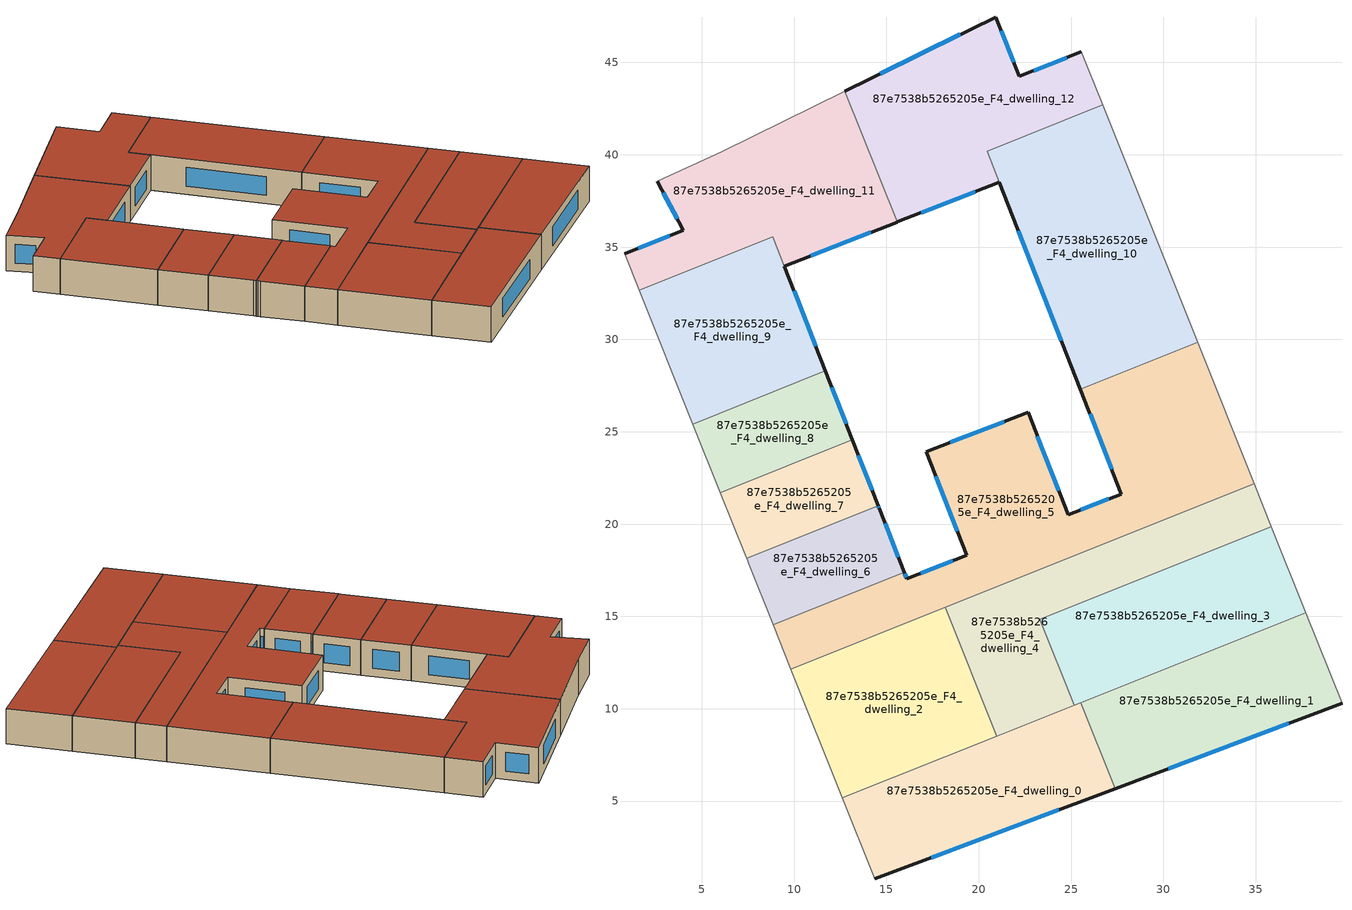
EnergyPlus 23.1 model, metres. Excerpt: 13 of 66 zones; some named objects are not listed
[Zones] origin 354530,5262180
87e7538b5265205e_F4_dwelling_0
 floor to 87e7538b5265205e_F3_dwelling_0 (EU_floor_Construction): 25.51,10.33 27.38,5.67 14.37,0.78 12.62,5.17 z12
 wall outside (EU_wall_Construction): 14.37,0.78 27.38,5.67 z12:15
 wall to 87e7538b5265205e_F4_dwelling_1 (EU_wall_Construction): 27.38,5.67 25.51,10.33 z12:15
 wall adiabatic (EU_wall_Construction): 12.62,5.17 14.37,0.78 z12:15
 wall to 87e7538b5265205e_F4_dwelling_2 (EU_wall_Construction): 20.98,8.52 12.62,5.17 z12:15
 wall to 87e7538b5265205e_F4_dwelling_4 (EU_wall_Construction): 25.16,10.19 20.98,8.51 z12:15
 wall to 87e7538b5265205e_F4_dwelling_3 (EU_wall_Construction): 25.51,10.33 25.16,10.19 z12:15
 window (EU_Window_Construction): 17.43,1.93 24.32,4.53 z12.7:14.3
 roof outside (EU_roof_Construction): 27.38,5.67 25.51,10.33 12.62,5.17 14.37,0.78 z15
87e7538b5265205e_F4_dwelling_1
 floor to 87e7538b5265205e_F3_dwelling_1 (EU_floor_Construction): 37.7,15.21 39.67,10.3 27.38,5.67 25.51,10.33 z12
 wall outside (EU_wall_Construction): 27.38,5.67 39.67,10.3 z12:15
 wall adiabatic (EU_wall_Construction): 39.67,10.3 37.7,15.21 z12:15
 wall to 87e7538b5265205e_F4_dwelling_3 (EU_wall_Construction): 37.7,15.21 25.51,10.33 z12:15
 window (EU_Window_Construction): 30.26,6.76 36.78,9.21 z12.7:14.3
 roof outside (EU_roof_Construction): 39.67,10.3 37.7,15.21 25.51,10.33 27.38,5.67 z15
87e7538b5265205e_F4_dwelling_10
 floor to 87e7538b5265205e_F3_dwelling_10 (EU_floor_Construction): 26.71,42.7 31.85,29.84 25.5,27.3 20.45,40.2 z12
 wall outside (EU_wall_Construction): 21.11,38.51 25.5,27.3 z12:15
 wall to 87e7538b5265205e_F4_dwelling_12 (EU_wall_Construction): 26.71,42.7 20.45,40.2 21.11,38.51 z12:15
 wall adiabatic (EU_wall_Construction): 31.85,29.84 26.71,42.7 z12:15
 wall to 87e7538b5265205e_F4_dwelling_5 (EU_wall_Construction): 25.5,27.3 31.85,29.84 z12:15
 window (EU_Window_Construction): 22.14,35.88 24.47,29.94 z12.7:14.3
 roof outside (EU_roof_Construction): 31.85,29.84 26.71,42.7 20.45,40.2 25.5,27.3 z15
87e7538b5265205e_F4_dwelling_11
 floor to 87e7538b5265205e_F3_dwelling_11 (EU_floor_Construction): 12.75,43.45 15.58,36.36 9.47,33.98 8.85,35.56 1.61,32.66 0.81,34.64 4,35.9 2.58,38.57 6.08,40.17 z12
 wall outside (EU_wall_Construction): 9.47,33.98 15.58,36.36 / 2.58,38.57 4,35.9 0.81,34.64 z12:15
 wall to 87e7538b5265205e_F4_dwelling_9 (EU_wall_Construction): 1.61,32.66 8.85,35.56 9.47,33.98 z12:15
 wall adiabatic (EU_wall_Construction): 0.81,34.64 1.61,32.66 / 12.75,43.45 6.08,40.17 2.58,38.57 z12:15
 wall to 87e7538b5265205e_F4_dwelling_12 (EU_wall_Construction): 15.59,36.36 12.75,43.45 z12:15
 window (EU_Window_Construction): 10.91,34.54 14.15,35.8 / 3.25,35.6 1.56,34.93 / 2.91,37.95 3.67,36.53 z12.7:14.3
 roof outside (EU_roof_Construction): 15.58,36.36 12.75,43.45 6.08,40.17 2.58,38.57 4,35.9 0.81,34.64 1.61,32.66 8.85,35.56 9.47,33.98 z15
87e7538b5265205e_F4_dwelling_12
 floor to 87e7538b5265205e_F3_dwelling_12 (EU_floor_Construction): 25.55,45.58 26.71,42.7 20.45,40.2 21.11,38.51 15.59,36.36 12.75,43.45 20.91,47.46 22.2,44.25 z12
 wall outside (EU_wall_Construction): 25.55,45.58 22.2,44.25 20.91,47.46 12.75,43.45 / 15.59,36.36 21.11,38.51 z12:15
 wall adiabatic (EU_wall_Construction): 26.71,42.7 25.55,45.58 z12:15
 window (EU_Window_Construction): 19,46.52 14.67,44.39 / 21.9,45 21.22,46.7 / 24.77,45.26 22.99,44.56 / 16.89,36.87 19.82,38.01 z12.7:14.3
 roof outside (EU_roof_Construction): 21.11,38.51 20.45,40.2 26.71,42.7 25.55,45.58 22.2,44.25 20.91,47.46 12.75,43.45 15.59,36.36 z15
87e7538b5265205e_F4_dwelling_2
 floor to 87e7538b5265205e_F3_dwelling_2 (EU_floor_Construction): 18.19,15.49 20.98,8.51 12.62,5.17 9.83,12.14 z12
 wall to 87e7538b5265205e_F4_dwelling_4 (EU_wall_Construction): 20.98,8.51 18.19,15.49 z12:15
 wall adiabatic (EU_wall_Construction): 9.83,12.14 12.62,5.17 z12:15
 wall to 87e7538b5265205e_F4_dwelling_5 (EU_wall_Construction): 18.19,15.49 9.83,12.14 z12:15
 roof outside (EU_roof_Construction): 20.98,8.51 18.19,15.49 9.83,12.14 12.62,5.17 z15
87e7538b5265205e_F4_dwelling_3
 floor to 87e7538b5265205e_F3_dwelling_3 (EU_floor_Construction): 35.84,19.85 37.7,15.21 25.16,10.19 23.3,14.84 z12
 wall to 87e7538b5265205e_F4_dwelling_4 (EU_wall_Construction): 35.84,19.85 23.3,14.84 25.16,10.19 z12:15
 wall adiabatic (EU_wall_Construction): 37.7,15.21 35.84,19.85 z12:15
 roof outside (EU_roof_Construction): 37.7,15.21 35.84,19.85 23.3,14.84 25.16,10.19 z15
87e7538b5265205e_F4_dwelling_4
 floor to 87e7538b5265205e_F3_dwelling_4 (EU_floor_Construction): 34.91,22.18 35.84,19.85 23.3,14.84 25.16,10.19 20.98,8.51 18.19,15.49 z12
 wall adiabatic (EU_wall_Construction): 35.84,19.85 34.91,22.18 z12:15
 wall to 87e7538b5265205e_F4_dwelling_5 (EU_wall_Construction): 34.91,22.18 18.19,15.49 z12:15
 roof outside (EU_roof_Construction): 25.16,10.19 23.3,14.84 35.84,19.85 34.91,22.18 18.19,15.49 20.98,8.51 z15
87e7538b5265205e_F4_dwelling_5
 floor to 87e7538b5265205e_F3_dwelling_5 (EU_floor_Construction): 31.85,29.84 34.91,22.18 9.83,12.14 8.86,14.56 15.96,17.4 16.1,17.04 19.36,18.31 17.16,23.92 22.67,26.05 24.84,20.51 27.73,21.62 25.5,27.3 z12
 wall outside (EU_wall_Construction): 25.5,27.3 27.73,21.62 24.84,20.51 22.67,26.05 17.16,23.92 19.36,18.31 16.1,17.04 15.96,17.4 z12:15
 wall adiabatic (EU_wall_Construction): 34.91,22.18 31.85,29.84 / 8.86,14.56 9.83,12.14 z12:15
 wall to 87e7538b5265205e_F4_dwelling_6 (EU_wall_Construction): 15.96,17.4 8.86,14.56 z12:15
 window (EU_Window_Construction): 17.68,22.6 18.85,19.63 / 21.37,25.55 18.46,24.42 / 24.33,21.81 23.18,24.75 / 27.05,21.36 25.52,20.77 / 26.02,25.97 27.2,22.96 / 16.06,17.13 15.99,17.32 / 18.59,18.01 16.86,17.34 z12.7:14.3
 roof outside (EU_roof_Construction): 34.91,22.18 31.85,29.84 25.5,27.3 27.73,21.62 24.84,20.51 22.67,26.05 17.16,23.92 19.36,18.31 16.1,17.04 15.96,17.4 8.86,14.56 9.83,12.14 z15
87e7538b5265205e_F4_dwelling_6
 floor to 87e7538b5265205e_F3_dwelling_6 (EU_floor_Construction): 14.61,20.85 15.96,17.4 8.86,14.56 7.53,17.86 7.48,18 7.42,18.14 14.55,20.99 z12
 wall outside (EU_wall_Construction): 15.96,17.4 14.61,20.85 14.55,20.99 z12:15
 wall to 87e7538b5265205e_F4_dwelling_7 (EU_wall_Construction): 14.55,20.99 7.42,18.14 z12:15
 wall adiabatic (EU_wall_Construction): 7.42,18.14 7.48,18 7.53,17.86 8.86,14.56 z12:15
 window (EU_Window_Construction): 14.59,20.89 14.56,20.96 / 15.64,18.21 14.92,20.04 z12.7:14.3
 roof outside (EU_roof_Construction): 15.96,17.4 14.61,20.85 14.55,20.99 7.42,18.14 7.48,18 7.53,17.86 8.86,14.56 z15
87e7538b5265205e_F4_dwelling_7
 floor to 87e7538b5265205e_F3_dwelling_7 (EU_floor_Construction): 13.15,24.57 14.55,20.99 7.42,18.14 7.35,18.33 5.99,21.7 z12
 wall outside (EU_wall_Construction): 14.55,20.99 13.15,24.57 z12:15
 wall adiabatic (EU_wall_Construction): 5.99,21.7 7.35,18.33 7.42,18.14 z12:15
 wall to 87e7538b5265205e_F4_dwelling_8 (EU_wall_Construction): 13.15,24.57 5.99,21.7 z12:15
 window (EU_Window_Construction): 14.22,21.83 13.48,23.73 z12.7:14.3
 roof outside (EU_roof_Construction): 14.55,20.99 13.15,24.57 5.99,21.7 7.35,18.33 7.42,18.14 z15
87e7538b5265205e_F4_dwelling_8
 floor to 87e7538b5265205e_F3_dwelling_8 (EU_floor_Construction): 11.7,28.29 13.15,24.57 5.99,21.7 4.51,25.42 z12
 wall outside (EU_wall_Construction): 13.15,24.57 11.7,28.29 z12:15
 wall to 87e7538b5265205e_F4_dwelling_9 (EU_wall_Construction): 11.7,28.29 4.51,25.42 z12:15
 wall adiabatic (EU_wall_Construction): 4.51,25.42 5.99,21.7 z12:15
 window (EU_Window_Construction): 12.81,25.44 12.04,27.42 z12.7:14.3
 roof outside (EU_roof_Construction): 13.15,24.57 11.7,28.29 4.51,25.42 5.99,21.7 z15
87e7538b5265205e_F4_dwelling_9
 floor to 87e7538b5265205e_F3_dwelling_9 (EU_floor_Construction): 8.85,35.56 11.7,28.29 4.51,25.42 1.61,32.66 z12
 wall outside (EU_wall_Construction): 11.7,28.29 9.47,33.97 z12:15
 wall adiabatic (EU_wall_Construction): 1.61,32.66 4.51,25.42 z12:15
 window (EU_Window_Construction): 11.17,29.63 10,32.64 z12.7:14.3
 roof outside (EU_roof_Construction): 11.7,28.29 8.85,35.56 1.61,32.66 4.51,25.42 z15
[Building]
EU S2 Campaign: North Axis=0; Terrain=City; Solar Distribution=FullExterior
[Site:Location]
Budapest.Ferenc.Liszt.Intl.AP: Latitude=47.437; Longitude=19.256; Time Zone=1; Elevation=185
[SizingPeriod:WeatherFileDays]
AnnualSizingPeriod: Begin Month=1; Begin Day of Month=1; End Month=12; End Day of Month=31; Day of Week for Start Day=Monday; Use Weather File Daylight Saving Period=No; Use Weather File Rain and Snow Indicators=No
[MATERIAL]
EU_InternalMass_Material: Roughness=MediumRough; Thickness=0.1; Conductivity=1; Density=1800; Specific Heat=900; Thermal Absorptance=0.9; Solar Absorptance=0.7; Visible Absorptance=0.7
[MATERIAL:NOMASS] Roughness=MediumRough; Thermal Absorptance=0.9; Solar Absorptance=0.7; Visible Absorptance=0.7
Name | Thermal Resistance
EU_wall_NoMass | 0.832559
EU_roof_NoMass | 1.39638
EU_floor_NoMass | 0.872794
[WINDOWMATERIAL:SIMPLEGLAZINGSYSTEM]
EU_Window_SimpleGlazing: UFactor=2.79869; Solar Heat Gain Coefficient=0.75; Visible Transmittance=0.75
[CONSTRUCTION]
EU_wall_Construction: EU_wall_NoMass
EU_roof_Construction: EU_roof_NoMass
EU_floor_Construction: EU_floor_NoMass
EU_Window_Construction: EU_Window_SimpleGlazing
EU_InternalMass_Construction: EU_InternalMass_Material
[ZONE] Type=1; Multiplier=1; Ceiling Height=autocalculate; Floor Area=autocalculate; Part of Total Floor Area=Yes
Name | Volume
87e7538b5265205e_F4_dwelling_0 | 202.912
87e7538b5265205e_F4_dwelling_1 | 202.901
87e7538b5265205e_F4_dwelling_10 | 281.821
87e7538b5265205e_F4_dwelling_11 | 236.806
87e7538b5265205e_F4_dwelling_12 | 234.652
87e7538b5265205e_F4_dwelling_2 | 202.879
87e7538b5265205e_F4_dwelling_3 | 202.913
87e7538b5265205e_F4_dwelling_4 | 202.866
87e7538b5265205e_F4_dwelling_5 | 417.926
87e7538b5265205e_F4_dwelling_6 | 88.7307
87e7538b5265205e_F4_dwelling_7 | 88.545
87e7538b5265205e_F4_dwelling_8 | 92.8173
87e7538b5265205e_F4_dwelling_9 | 181.894
[INTERNALMASS] Construction=EU_InternalMass_Construction
Name | Zone or ZoneList | Surface Area
87e7538b5265205e_F4_dwelling_0_EU_InternalMass | 87e7538b5265205e_F4_dwelling_0 | 67.6365
87e7538b5265205e_F4_dwelling_1_EU_InternalMass | 87e7538b5265205e_F4_dwelling_1 | 67.6345
87e7538b5265205e_F4_dwelling_2_EU_InternalMass | 87e7538b5265205e_F4_dwelling_2 | 67.6264
87e7538b5265205e_F4_dwelling_3_EU_InternalMass | 87e7538b5265205e_F4_dwelling_3 | 67.6366
87e7538b5265205e_F4_dwelling_4_EU_InternalMass | 87e7538b5265205e_F4_dwelling_4 | 67.622
87e7538b5265205e_F4_dwelling_5_EU_InternalMass | 87e7538b5265205e_F4_dwelling_5 | 139.311
87e7538b5265205e_F4_dwelling_6_EU_InternalMass | 87e7538b5265205e_F4_dwelling_6 | 29.5814
87e7538b5265205e_F4_dwelling_7_EU_InternalMass | 87e7538b5265205e_F4_dwelling_7 | 29.512
87e7538b5265205e_F4_dwelling_8_EU_InternalMass | 87e7538b5265205e_F4_dwelling_8 | 30.937
87e7538b5265205e_F4_dwelling_9_EU_InternalMass | 87e7538b5265205e_F4_dwelling_9 | 60.6329
87e7538b5265205e_F4_dwelling_10_EU_InternalMass | 87e7538b5265205e_F4_dwelling_10 | 93.9321
87e7538b5265205e_F4_dwelling_11_EU_InternalMass | 87e7538b5265205e_F4_dwelling_11 | 78.9569
87e7538b5265205e_F4_dwelling_12_EU_InternalMass | 87e7538b5265205e_F4_dwelling_12 | 78.2168
[OTHEREQUIPMENT] Fuel Type=Electricity; Design Level Calculation Method=Watts/Area; Power per Zone Floor Area=1; Fraction Latent=0; Fraction Radiant=0; Fraction Lost=0; Carbon Dioxide Generation Rate=0; EndUse Subcategory=EU_Step8_InternalGains
Name | Zone or ZoneList or Space or SpaceList | Schedule
EU_Step8_InternalGain_87e7538b5265205e_F4_dwelling_0_f000 | 87e7538b5265205e_F4_dwelling_0 | EU_Step8_GainSchedule_87e7538b5265205e_F4_dwelling_0_f000
EU_Step8_InternalGain_87e7538b5265205e_F4_dwelling_1_f000 | 87e7538b5265205e_F4_dwelling_1 | EU_Step8_GainSchedule_87e7538b5265205e_F4_dwelling_1_f000
EU_Step8_InternalGain_87e7538b5265205e_F4_dwelling_2_f000 | 87e7538b5265205e_F4_dwelling_2 | EU_Step8_GainSchedule_87e7538b5265205e_F4_dwelling_2_f000
EU_Step8_InternalGain_87e7538b5265205e_F4_dwelling_3_f000 | 87e7538b5265205e_F4_dwelling_3 | EU_Step8_GainSchedule_87e7538b5265205e_F4_dwelling_3_f000
EU_Step8_InternalGain_87e7538b5265205e_F4_dwelling_4_f000 | 87e7538b5265205e_F4_dwelling_4 | EU_Step8_GainSchedule_87e7538b5265205e_F4_dwelling_4_f000
EU_Step8_InternalGain_87e7538b5265205e_F4_dwelling_5_f000 | 87e7538b5265205e_F4_dwelling_5 | EU_Step8_GainSchedule_87e7538b5265205e_F4_dwelling_5_f000
EU_Step8_InternalGain_87e7538b5265205e_F4_dwelling_6_f000 | 87e7538b5265205e_F4_dwelling_6 | EU_Step8_GainSchedule_87e7538b5265205e_F4_dwelling_6_f000
EU_Step8_InternalGain_87e7538b5265205e_F4_dwelling_7_f000 | 87e7538b5265205e_F4_dwelling_7 | EU_Step8_GainSchedule_87e7538b5265205e_F4_dwelling_7_f000
EU_Step8_InternalGain_87e7538b5265205e_F4_dwelling_8_f000 | 87e7538b5265205e_F4_dwelling_8 | EU_Step8_GainSchedule_87e7538b5265205e_F4_dwelling_8_f000
EU_Step8_InternalGain_87e7538b5265205e_F4_dwelling_9_f000 | 87e7538b5265205e_F4_dwelling_9 | EU_Step8_GainSchedule_87e7538b5265205e_F4_dwelling_9_f000
EU_Step8_InternalGain_87e7538b5265205e_F4_dwelling_10_f000 | 87e7538b5265205e_F4_dwelling_10 | EU_Step8_GainSchedule_87e7538b5265205e_F4_dwelling_10_f000
EU_Step8_InternalGain_87e7538b5265205e_F4_dwelling_11_f000 | 87e7538b5265205e_F4_dwelling_11 | EU_Step8_GainSchedule_87e7538b5265205e_F4_dwelling_11_f000
EU_Step8_InternalGain_87e7538b5265205e_F4_dwelling_12_f000 | 87e7538b5265205e_F4_dwelling_12 | EU_Step8_GainSchedule_87e7538b5265205e_F4_dwelling_12_f000
[ZONEVENTILATION:DESIGNFLOWRATE] Schedule=EU_AlwaysOn; Design Flow Rate Calculation Method=AirChanges/Hour; Air Changes per Hour=0.475469; Ventilation Type=Natural; Fan Pressure Rise=0; Fan Total Efficiency=1; Constant Term Coefficient=1; Temperature Term Coefficient=0; Velocity Term Coefficient=0; Velocity Squared Term Coefficient=0; Minimum Indoor Temperature=-100; Maximum Indoor Temperature=100; Delta Temperature=-100; Minimum Outdoor Temperature=-100; Maximum Outdoor Temperature=100; Maximum Wind Speed=40
Name | Zone or ZoneList or Space or SpaceList
EU_ConstantAir_87e7538b5265205e_F4_dwelling_0 | 87e7538b5265205e_F4_dwelling_0
EU_ConstantAir_87e7538b5265205e_F4_dwelling_1 | 87e7538b5265205e_F4_dwelling_1
EU_ConstantAir_87e7538b5265205e_F4_dwelling_2 | 87e7538b5265205e_F4_dwelling_2
EU_ConstantAir_87e7538b5265205e_F4_dwelling_3 | 87e7538b5265205e_F4_dwelling_3
EU_ConstantAir_87e7538b5265205e_F4_dwelling_4 | 87e7538b5265205e_F4_dwelling_4
EU_ConstantAir_87e7538b5265205e_F4_dwelling_5 | 87e7538b5265205e_F4_dwelling_5
EU_ConstantAir_87e7538b5265205e_F4_dwelling_6 | 87e7538b5265205e_F4_dwelling_6
EU_ConstantAir_87e7538b5265205e_F4_dwelling_7 | 87e7538b5265205e_F4_dwelling_7
EU_ConstantAir_87e7538b5265205e_F4_dwelling_8 | 87e7538b5265205e_F4_dwelling_8
EU_ConstantAir_87e7538b5265205e_F4_dwelling_9 | 87e7538b5265205e_F4_dwelling_9
EU_ConstantAir_87e7538b5265205e_F4_dwelling_10 | 87e7538b5265205e_F4_dwelling_10
EU_ConstantAir_87e7538b5265205e_F4_dwelling_11 | 87e7538b5265205e_F4_dwelling_11
EU_ConstantAir_87e7538b5265205e_F4_dwelling_12 | 87e7538b5265205e_F4_dwelling_12
[HVACTEMPLATE:ZONE:IDEALLOADSAIRSYSTEM] System Availability Schedule=EU_AlwaysOn; Maximum Heating Supply Air Temperature=50; Minimum Cooling Supply Air Temperature=13; Maximum Heating Supply Air Humidity Ratio=0.0156; Minimum Cooling Supply Air Humidity Ratio=0.0077; Heating Limit=NoLimit; Cooling Limit=NoLimit; Heating Availability Schedule=EU_AlwaysOn; Cooling Availability Schedule=EU_CoolingOff; Dehumidification Control Type=ConstantSensibleHeatRatio; Cooling Sensible Heat Ratio=0.7; Dehumidification Setpoint=60; Humidification Control Type=None; Humidification Setpoint=30; Outdoor Air Method=None; Outdoor Air Flow Rate per Person=0.00944; Outdoor Air Flow Rate per Zone Floor Area=0; Outdoor Air Flow Rate per Zone=0; Demand Controlled Ventilation Type=None; Outdoor Air Economizer Type=NoEconomizer; Heat Recovery Type=None; Sensible Heat Recovery Effectiveness=0.7; Latent Heat Recovery Effectiveness=0.65
Name | Template Thermostat
87e7538b5265205e_F4_dwelling_0 | EU_HeatOnly_87e7538b5265205e_F4_dwelling_0
87e7538b5265205e_F4_dwelling_1 | EU_HeatOnly_87e7538b5265205e_F4_dwelling_1
87e7538b5265205e_F4_dwelling_2 | EU_HeatOnly_87e7538b5265205e_F4_dwelling_2
87e7538b5265205e_F4_dwelling_3 | EU_HeatOnly_87e7538b5265205e_F4_dwelling_3
87e7538b5265205e_F4_dwelling_4 | EU_HeatOnly_87e7538b5265205e_F4_dwelling_4
87e7538b5265205e_F4_dwelling_5 | EU_HeatOnly_87e7538b5265205e_F4_dwelling_5
87e7538b5265205e_F4_dwelling_6 | EU_HeatOnly_87e7538b5265205e_F4_dwelling_6
87e7538b5265205e_F4_dwelling_7 | EU_HeatOnly_87e7538b5265205e_F4_dwelling_7
87e7538b5265205e_F4_dwelling_8 | EU_HeatOnly_87e7538b5265205e_F4_dwelling_8
87e7538b5265205e_F4_dwelling_9 | EU_HeatOnly_87e7538b5265205e_F4_dwelling_9
87e7538b5265205e_F4_dwelling_10 | EU_HeatOnly_87e7538b5265205e_F4_dwelling_10
87e7538b5265205e_F4_dwelling_11 | EU_HeatOnly_87e7538b5265205e_F4_dwelling_11
87e7538b5265205e_F4_dwelling_12 | EU_HeatOnly_87e7538b5265205e_F4_dwelling_12
[SIZING:ZONE] Zone Cooling Design Supply Air Temperature Input Method=SupplyAirTemperature; Zone Cooling Design Supply Air Temperature=13; Zone Heating Design Supply Air Temperature Input Method=SupplyAirTemperature; Zone Heating Design Supply Air Temperature=50; Zone Cooling Design Supply Air Humidity Ratio=0.008; Zone Heating Design Supply Air Humidity Ratio=0.008; Cooling Design Air Flow Method=DesignDay; Cooling Design Air Flow Rate=0; Cooling Minimum Air Flow per Zone Floor Area=0.000762; Cooling Minimum Air Flow=0; Cooling Minimum Air Flow Fraction=0.2; Heating Design Air Flow Method=DesignDay; Heating Design Air Flow Rate=0; Heating Maximum Air Flow per Zone Floor Area=0.002032; Heating Maximum Air Flow=0.141576; Heating Maximum Air Flow Fraction=0.3; Account for Dedicated Outdoor Air System=No; Dedicated Outdoor Air System Control Strategy=NeutralSupplyAir; Dedicated Outdoor Air Low Setpoint Temperature for Design=autosize; Dedicated Outdoor Air High Setpoint Temperature for Design=autosize; Zone Load Sizing Method=Sensible Load Only No Latent Load; Zone Latent Cooling Design Supply Air Humidity Ratio Input Method=HumidityRatioDifference; Zone Cooling Design Supply Air Humidity Ratio Difference=0.005; Zone Latent Heating Design Supply Air Humidity Ratio Input Method=HumidityRatioDifference; Zone Humidification Design Supply Air Humidity Ratio Difference=0.005
87e7538b5265205e_F4_dwelling_0; 87e7538b5265205e_F4_dwelling_1; 87e7538b5265205e_F4_dwelling_2; 87e7538b5265205e_F4_dwelling_3; 87e7538b5265205e_F4_dwelling_4; 87e7538b5265205e_F4_dwelling_5; 87e7538b5265205e_F4_dwelling_6; 87e7538b5265205e_F4_dwelling_7; 87e7538b5265205e_F4_dwelling_8; 87e7538b5265205e_F4_dwelling_9; 87e7538b5265205e_F4_dwelling_10; 87e7538b5265205e_F4_dwelling_11; 87e7538b5265205e_F4_dwelling_12
[SCHEDULE:CONSTANT]
Name | Hourly Value
EU_AlwaysOn | 1
EU_CoolingOff | 0
[SCHEDULE:FILE] Column Number=1; Rows to Skip at Top=0; Number of Hours of Data=8760; Column Separator=Comma; Interpolate to Timestep=No; Minutes per Item=60; Adjust Schedule for Daylight Savings=Yes
Name | File
EU_Step8_GainSchedule_87e7538b5265205e_F4_dwelling_0_f000 | ../../schedules/87e7538b5265205e/87e7538b5265205e_F4_dwelling_0_f000_gain.csv
EU_Step8_GainSchedule_87e7538b5265205e_F4_dwelling_1_f000 | ../../schedules/87e7538b5265205e/87e7538b5265205e_F4_dwelling_1_f000_gain.csv
EU_Step8_GainSchedule_87e7538b5265205e_F4_dwelling_2_f000 | ../../schedules/87e7538b5265205e/87e7538b5265205e_F4_dwelling_2_f000_gain.csv
EU_Step8_GainSchedule_87e7538b5265205e_F4_dwelling_3_f000 | ../../schedules/87e7538b5265205e/87e7538b5265205e_F4_dwelling_3_f000_gain.csv
EU_Step8_GainSchedule_87e7538b5265205e_F4_dwelling_4_f000 | ../../schedules/87e7538b5265205e/87e7538b5265205e_F4_dwelling_4_f000_gain.csv
EU_Step8_GainSchedule_87e7538b5265205e_F4_dwelling_5_f000 | ../../schedules/87e7538b5265205e/87e7538b5265205e_F4_dwelling_5_f000_gain.csv
EU_Step8_GainSchedule_87e7538b5265205e_F4_dwelling_6_f000 | ../../schedules/87e7538b5265205e/87e7538b5265205e_F4_dwelling_6_f000_gain.csv
EU_Step8_GainSchedule_87e7538b5265205e_F4_dwelling_7_f000 | ../../schedules/87e7538b5265205e/87e7538b5265205e_F4_dwelling_7_f000_gain.csv
EU_Step8_GainSchedule_87e7538b5265205e_F4_dwelling_8_f000 | ../../schedules/87e7538b5265205e/87e7538b5265205e_F4_dwelling_8_f000_gain.csv
EU_Step8_GainSchedule_87e7538b5265205e_F4_dwelling_9_f000 | ../../schedules/87e7538b5265205e/87e7538b5265205e_F4_dwelling_9_f000_gain.csv
EU_Step8_GainSchedule_87e7538b5265205e_F4_dwelling_10_f000 | ../../schedules/87e7538b5265205e/87e7538b5265205e_F4_dwelling_10_f000_gain.csv
EU_Step8_GainSchedule_87e7538b5265205e_F4_dwelling_11_f000 | ../../schedules/87e7538b5265205e/87e7538b5265205e_F4_dwelling_11_f000_gain.csv
EU_Step8_GainSchedule_87e7538b5265205e_F4_dwelling_12_f000 | ../../schedules/87e7538b5265205e/87e7538b5265205e_F4_dwelling_12_f000_gain.csv
